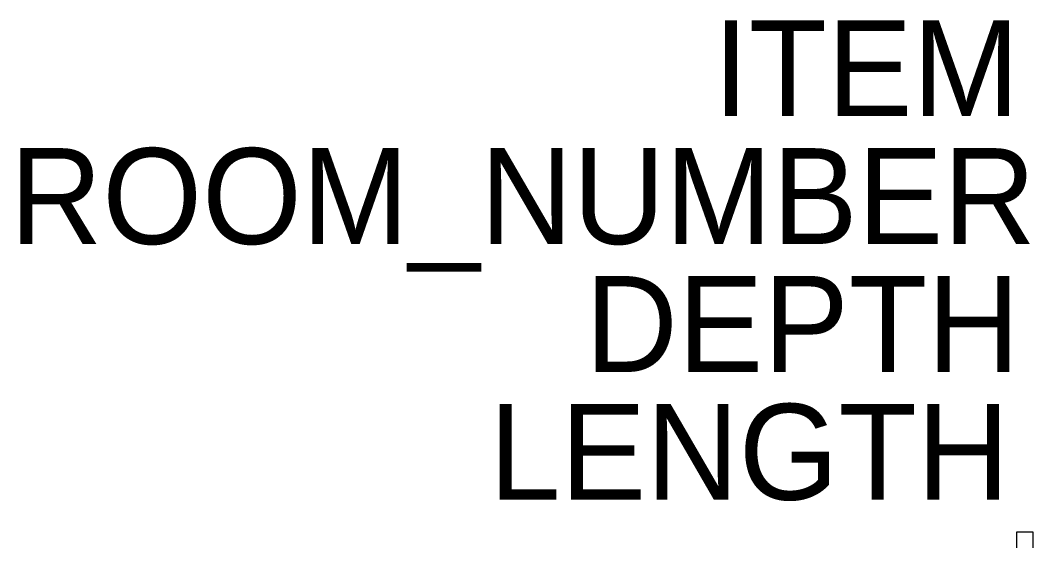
# Model space of a CAD drawing. Extents: x -1.61 to 0, y 0 to 0.84.
import ezdxf

# ---------------------------------------------------------------- set-up
doc = ezdxf.new("R2010")
doc.units = 0
doc.header["$LTSCALE"] = 48
doc.layers.get('0').update_dxf_attribs({"linetype": 'CONTINUOUS'})
doc.styles.add('ATT', font='TXT')

msp = doc.modelspace()

# ---------------------------------------------------------------- linework, layer by layer
at = {"color": 0, "linetype": 'BYBLOCK'}
for p, q in [((-0.0254, 0.0254), (0, 0.0254)), ((-0.0254, 0), (-0.0254, 0.0254)), ((0, 0.0254), (0, 0))]:
    msp.add_line(p, q, dxfattribs=at)

# ---------------------------------------------------------------- texts
at = {"color": 0, "linetype": 'BYBLOCK', "style": 'ATT'}
for tag, p, s, flags in [('ITEM', (-0.508, 0.6858), 'RETURN', 3), ('ROOM_NUMBER', (-1.6256, 0.4826), '', 1), ('DEPTH', (-0.7112, 0.2794), '', 1), ('LENGTH', (-0.8636, 0.0762), '', 1)]:
    msp.add_attdef(tag, p, s, height=0.1524, dxfattribs=dict(at, flags=flags))

doc.saveas('drawing.dxf')
